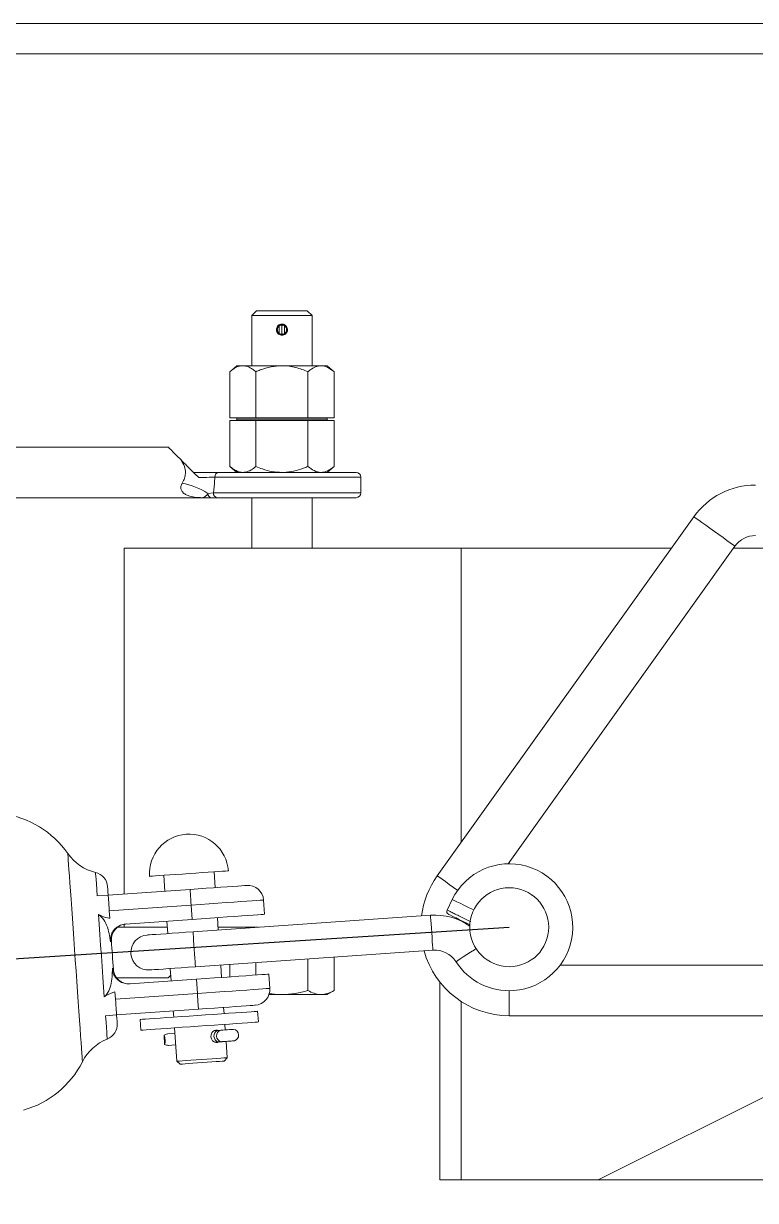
# Model space of a CAD drawing. Header units: millimetres. Extents: x 1587714 to 3094800, y -694377 to -413614.
# Drawn here: x 2354062.2 to 2354294, y -549802.1 to -549429.5 of the extents above; entities that cross this region are included whole.
import ezdxf

# ---------------------------------------------------------------- set-up
doc = ezdxf.new("R2010")
doc.units = ezdxf.units.MM

# ---------------------------------------------------------------- blocks, each defined once
blk = doc.blocks.new('poste RT1 vista lateral')
at = {"color": 7, "linetype": 'Continuous', "lineweight": 15}
for p, q in [((-22.8425, 9316.1175), (-589.5098, 9316.1175)), ((-589.5098, 9306.5169), (-42.9239, 9306.5169)), ((-328.0125, 9225.1999), (-329.525, 9223.6874)), ((-329.525, 9223.6874), (-329.525, 9207.782)), ((-310.475, 9223.6874), (-329.525, 9223.6874)), ((-311.9876, 9225.1999), (-328.0125, 9225.1999)), ((-310.475, 9223.6874), (-311.9876, 9225.1999)), ((-310.475, 9207.782), (-310.475, 9223.6874)), ((-319.0205, 9220.628), (-321.0083, 9220.628)), ((-320.9372, 9220.6233), (-320.2758, 9220.6233)), ((-320.8629, 9218.035), (-320.8629, 9220.3658)), ((-320.002, 9220.3982), (-320.002, 9218.0026)), ((-319.998, 9220.3982), (-319.998, 9218.0026)), ((-319.7243, 9220.6233), (-319.0574, 9220.6233)), ((-319.1371, 9218.035), (-319.1371, 9220.3658)), ((-321.0013, 9217.7727), (-319.0073, 9217.7727)), ((-320.9413, 9217.7765), (-320.2758, 9217.7765)), ((-319.7243, 9217.7765), (-319.0483, 9217.7765)), ((-334.2875, 9207.782), (-336.4978, 9205.8766)), ((-332.3734, 9207.782), (-334.2875, 9207.782)), ((-320, 9207.782), (-332.3734, 9207.782)), ((-307.6267, 9207.782), (-320, 9207.782)), ((-305.7125, 9207.782), (-307.6267, 9207.782)), ((-303.5023, 9205.8766), (-305.7125, 9207.782)), ((-336.4978, 9191.2978), (-336.4978, 9205.8766)), ((-328.2489, 9191.2978), (-328.2489, 9205.8766)), ((-311.7511, 9191.2978), (-311.7511, 9205.8766)), ((-303.5023, 9191.2978), (-303.5023, 9205.8766)), ((-336.4978, 9191.2978), (-332.3734, 9191.2978)), ((-332.3734, 9190.4843), (-336.4978, 9190.4843)), ((-336.4978, 9190.4843), (-336.4978, 9175.9055)), ((-334.2875, 9191.2978), (-334.2875, 9190.8906)), ((-334.2875, 9190.8906), (-334.2875, 9190.4843)), ((-334.2875, 9190.8906), (-305.7125, 9190.8906)), ((-332.3734, 9191.2978), (-328.2489, 9191.2978)), ((-328.2489, 9190.4843), (-332.3734, 9190.4843)), ((-328.2489, 9191.2978), (-320, 9191.2978)), ((-328.2489, 9190.4843), (-328.2489, 9175.9055)), ((-320, 9190.4843), (-328.2489, 9190.4843)), ((-320, 9191.2978), (-311.7511, 9191.2978)), ((-311.7511, 9190.4843), (-320, 9190.4843)), ((-311.7511, 9191.2978), (-307.6267, 9191.2978)), ((-311.7511, 9190.4843), (-311.7511, 9175.9055)), ((-307.6267, 9190.4843), (-311.7511, 9190.4843)), ((-307.6267, 9191.2978), (-303.5023, 9191.2978)), ((-303.5023, 9190.4843), (-307.6267, 9190.4843)), ((-305.7125, 9190.8906), (-305.7125, 9191.2978)), ((-305.7125, 9190.4843), (-305.7125, 9190.8906)), ((-303.5023, 9190.4843), (-303.5023, 9175.9055)), ((-356, 9182.0004), (-490, 9182.0004)), ((-339.9845, 9174), (-296.5, 9174)), ((-336.4978, 9175.9055), (-334.2875, 9174)), ((-305.7125, 9174), (-303.5023, 9175.9055)), ((-295, 9167.4998), (-295, 9172.4999)), ((-343.4681, 9167.3195), (-341.709, 9167.4998)), ((-490, 9165.9997), (-345, 9165.9997)), ((-340.4065, 9165.9997), (-342.3583, 9165.9997)), ((-296.5, 9165.9997), (-340.4065, 9165.9997)), ((-329.525, 9165.9997), (-329.525, 9149.9999)), ((-310.475, 9149.9999), (-310.475, 9165.9997)), ((-189.5249, 9159.9562), (-270.779, 9046.2821)), ((-370, 9040.54), (-370, 9149.9999)), ((-370, 9149.9999), (-263.249, 9149.9999)), ((-263.249, 9056.8173), (-263.249, 9149.9999)), ((-263.249, 9149.9999), (-263.2233, 9149.9999)), ((-263.2233, 9149.9999), (-196.6417, 9149.9999)), ((-248.3856, 9050.0968), (-176.5083, 9150.6522)), ((-176.9744, 9149.9999), (-60, 9149.9999)), ((-341.1202, 9042.5599), (-341.469, 9047.5476)), ((-357.43, 9046.4308), (-357.0812, 9041.4431)), ((-375.0374, 9040.1881), (-378.5201, 9039.9439)), ((-375.0374, 9040.1881), (-349.1007, 9042.001)), ((-348.7519, 9037.0133), (-374.6886, 9035.2004)), ((-348.7519, 9037.0133), (-348.4363, 9032.4996)), ((-325.4923, 9034.1046), (-325.8079, 9038.6183)), ((-266.0679, 9038.8072), (-267.7112, 9035.4359)), ((-374.6886, 9035.2004), (-374.5235, 9032.8391)), ((-369.5397, 9031.0242), (-348.4363, 9032.4996)), ((-272.9444, 9033.8194), (-348.1607, 9028.5599)), ((-340.1802, 9029.1178), (-340.4558, 9033.0584)), ((-370, 9030), (-372.0984, 9030)), ((-370, 9030), (-370, 9030.9536)), ((-370, 9030), (-356.281, 9030)), ((-356.4168, 9031.9417), (-356.1413, 9028.002)), ((-340.2419, 9030), (-327.5625, 9030)), ((-374.0241, 9025.6989), (-374.299, 9025.3737)), ((-347.3865, 9017.4868), (-272.1701, 9022.7463)), ((-339.1304, 9014.1041), (-339.4059, 9018.0447)), ((-336.4978, 9018.2478), (-336.4978, 9014.2882)), ((-328.2489, 9018.8248), (-328.2489, 9014.8652)), ((-311.7511, 9019.9788), (-311.7511, 9009.9661)), ((-303.5023, 9020.5557), (-303.5023, 9009.9661)), ((-25, 9017.9999), (-231.8752, 9017.9999)), ((-372.3557, 9014.0002), (-356, 9014.0002)), ((-355.3669, 9016.9289), (-355.0914, 9012.9883)), ((-323.8513, 9010.6375), (-324.1669, 9015.1503)), ((-368.2144, 9012.0709), (-347.1109, 9013.5462)), ((-346.7953, 9009.0325), (-347.1109, 9013.5462)), ((-305.7125, 9008.6901), (-303.5023, 9009.9661)), ((-270, 9012.6793), (-270, 8950)), ((-372.732, 9007.2186), (-372.897, 9009.5799)), ((-372.732, 9007.2186), (-346.7953, 9009.0325)), ((-324.1013, 9008.6901), (-320, 9008.6901)), ((-320, 9008.6901), (-307.6267, 9008.6901)), ((-305.7125, 9008.6901), (-307.6267, 9008.6901)), ((-346.4465, 9004.0448), (-372.3832, 9002.2309)), ((-354.427, 9003.4869), (-354.291, 9001.5404)), ((-338.3299, 9002.6572), (-338.466, 9004.6027)), ((-327.4621, 9000.005), (-327.6996, 9003.4001)), ((-375.8659, 9001.9877), (-372.3832, 9002.2309)), ((-364.9213, 9000.7975), (-364.6839, 8997.4024)), ((-337.9686, 8997.4902), (-338.0925, 8999.2621)), ((-248, 9002.0001), (-36, 9002.0001)), ((-115.9506, 9002.0001), (-219.8588, 8950)), ((-357.3584, 8995.7964), (-357.1514, 8992.8362)), ((-353.9296, 8996.3734), (-356.16, 8996.218)), ((-354.0535, 8998.1453), (-353.3143, 8987.5748)), ((-340.4084, 8997.3195), (-341.5347, 8997.2403)), ((-340.4084, 8997.3195), (-340.4532, 8997.3099)), ((-339.9407, 8997.3519), (-340.4084, 8997.3195)), ((-355.9061, 8992.5864), (-353.6757, 8992.7418)), ((-341.2835, 8993.6087), (-340.1544, 8993.6879)), ((-340.2001, 8993.6898), (-340.1544, 8993.6879)), ((-340.1544, 8993.6879), (-339.6867, 8993.7203)), ((-337.3533, 8988.6906), (-337.7147, 8993.8586)), ((-353.3143, 8987.5748), (-352.2471, 8986.6469)), ((-338.2811, 8987.6235), (-337.3533, 8988.6906)), ((-270, 8950), (-263.2233, 8950)), ((-263.2233, 8950), (-219.8588, 8950)), ((-219.8588, 8950), (-137.2186, 8950))]:
    blk.add_line(p, q, dxfattribs=at)
at = {"color": 8, "linetype": 'Continuous', "lineweight": 15}
for p, q in [((-295, 9172.4999), (-341.2601, 9172.4999)), ((-341.709, 9167.4998), (-295, 9167.4998)), ((-263.2233, 9149.9999), (-263.2233, 9056.8526)), ((-248, 9010.0005), (-248, 9002.0001)), ((-263.2233, 9006.4995), (-263.2233, 8950)), ((-353.9292, 8996.3677), (-356.2485, 8996.2056)), ((-340.4532, 8997.3099), (-341.5444, 8997.2336)), ((-353.6761, 8992.7475), (-355.9953, 8992.5854)), ((-340.2001, 8993.6898), (-341.2966, 8993.6135))]:
    blk.add_line(p, q, dxfattribs=at)
at = {"color": 7, "linetype": 'Continuous', "lineweight": 15, "flags": 128}
for points in [[(-352.0673, 9178.0674), (-353.287, 9179.2872), (-354.319, 9180.3191), (-355.1269, 9181.1268), (-355.6819, 9181.6819), (-355.9645, 9181.9642), (-356, 9182.0004)], [(-341.5881, 9047.539), (-343.3371, 9047.4169), (-345.2617, 9047.2825), (-347.307, 9047.1394), (-349.4138, 9046.9916), (-351.5217, 9046.8447), (-353.5699, 9046.7007), (-355.4997, 9046.5662), (-357.2553, 9046.4432), (-358.7864, 9046.3364), (-360.0489, 9046.2477), (-361.0065, 9046.181), (-361.6316, 9046.1371), (-361.9062, 9046.118), (-361.919, 9046.1171)], [(-336.9799, 9047.8613), (-336.9897, 9047.8604), (-337.2523, 9047.8423), (-337.8659, 9047.7993), (-338.8126, 9047.7335), (-340.0654, 9047.6458), (-341.5881, 9047.539)], [(-375.2227, 9042.8393), (-375.2109, 9042.6695), (-375.1756, 9042.166), (-375.1175, 9041.3344), (-375.0374, 9040.1881)], [(-374.6886, 9035.2004), (-374.7566, 9036.1731), (-374.8221, 9037.1087), (-374.8823, 9037.9708), (-374.9352, 9038.727), (-374.9786, 9039.3469), (-375.0108, 9039.8085), (-375.0306, 9040.0918), (-375.0374, 9040.1881)], [(-349.1007, 9042.001), (-346.5453, 9042.1803), (-344.0419, 9042.3548), (-341.6414, 9042.5227), (-339.3928, 9042.68), (-337.3419, 9042.824), (-335.5303, 9042.9509), (-333.995, 9043.0577), (-332.7672, 9043.1435), (-331.8719, 9043.2065), (-331.3273, 9043.2446), (-331.1445, 9043.257)], [(-349.1007, 9042.001), (-349.094, 9041.9056), (-349.0741, 9041.6214), (-349.0419, 9041.1608), (-348.9985, 9040.5409), (-348.9457, 9039.7847), (-348.8853, 9038.9225), (-348.82, 9037.987), (-348.7519, 9037.0133)], [(-376.282, 9007.9377), (-376.4961, 9010.9999), (-376.7219, 9014.2281), (-376.9554, 9017.5688), (-377.193, 9020.9658), (-377.4305, 9024.3628), (-377.6641, 9027.7035), (-377.8898, 9030.9317), (-378.104, 9033.994)], [(-348.4363, 9032.4996), (-345.5607, 9032.7008), (-342.7303, 9032.8991), (-339.99, 9033.0908), (-337.383, 9033.273), (-334.9501, 9033.4427), (-332.73, 9033.5982), (-330.7577, 9033.7365), (-329.0641, 9033.8547), (-327.6759, 9033.952), (-326.6153, 9034.0254), (-325.8987, 9034.076), (-325.5376, 9034.1017), (-325.4923, 9034.1046)], [(-272.9444, 9033.8194), (-272.9312, 9033.6306), (-272.8925, 9033.0775), (-272.831, 9032.1972), (-272.7508, 9031.0509), (-272.6574, 9029.7158), (-272.5573, 9028.2824), (-272.4571, 9026.85), (-272.3637, 9025.5148), (-272.2835, 9024.3676), (-272.222, 9023.4883), (-272.1833, 9022.9352), (-272.1701, 9022.7463), (-272.1701, 9022.7463)], [(-272.9444, 9033.8194), (-272.9312, 9033.6306), (-272.8925, 9033.0775), (-272.831, 9032.1972), (-272.7508, 9031.0509), (-272.6574, 9029.7158), (-272.5573, 9028.2824), (-272.4571, 9026.85), (-272.3637, 9025.5148), (-272.2835, 9024.3676), (-272.222, 9023.4883), (-272.1833, 9022.9352), (-272.1701, 9022.7463), (-272.1701, 9022.7463)], [(-260.4747, 9030.7963), (-260.482, 9030.7992), (-261.4614, 9031.2769), (-262.5783, 9031.8215), (-263.7424, 9032.3889), (-264.8594, 9032.9335), (-265.8388, 9033.4103), (-266.6011, 9033.7822), (-267.0847, 9034.0178), (-267.2504, 9034.0989), (-267.2504, 9034.0989)], [(-348.1607, 9028.5599), (-350.4313, 9028.4007), (-352.646, 9028.2462), (-354.7502, 9028.0993), (-356.6922, 9027.9629), (-358.4241, 9027.8418), (-359.9033, 9027.7388), (-361.0933, 9027.6549), (-361.9649, 9027.5948), (-362.4966, 9027.5576), (-362.6753, 9027.5443)], [(-374.0241, 9025.6989), (-373.9464, 9024.5869), (-373.8681, 9023.4663), (-373.7893, 9022.3391), (-373.7103, 9021.21), (-373.6312, 9020.0799), (-373.5524, 9018.9526), (-373.4741, 9017.832), (-373.3963, 9016.7201)], [(-361.901, 9016.4721), (-361.7223, 9016.4845), (-361.1906, 9016.5217), (-360.319, 9016.5827), (-359.1289, 9016.6657), (-357.6498, 9016.7687), (-355.9179, 9016.8898), (-353.9759, 9017.0262), (-351.8717, 9017.1731), (-349.6571, 9017.3275), (-347.3865, 9017.4868)], [(-347.1109, 9013.5462), (-344.2353, 9013.7475), (-341.405, 9013.9449), (-338.6646, 9014.1366), (-336.0575, 9014.3197), (-333.6248, 9014.4894), (-331.4047, 9014.6449), (-329.4323, 9014.7822), (-327.7387, 9014.9014), (-326.3506, 9014.9977), (-325.2899, 9015.0721), (-324.5733, 9015.1227), (-324.2122, 9015.1474), (-324.1669, 9015.1503)], [(-372.3832, 9002.2309), (-372.3898, 9002.3272), (-372.4097, 9002.6104), (-372.4419, 9003.072), (-372.4853, 9003.6919), (-372.5382, 9004.4482), (-372.5985, 9005.3103), (-372.6639, 9006.2459), (-372.732, 9007.2186)], [(-346.7953, 9009.0325), (-346.7272, 9008.0597), (-346.6618, 9007.1242), (-346.6015, 9006.2611), (-346.5487, 9005.5058), (-346.5053, 9004.8859), (-346.473, 9004.4243), (-346.4532, 9004.1411), (-346.4465, 9004.0448)], [(-327.6996, 9003.4001), (-327.7329, 9003.3982), (-328.0685, 9003.3743), (-328.7592, 9003.3267), (-329.7915, 9003.2542), (-331.1454, 9003.1598), (-332.7944, 9003.0444), (-334.7065, 9002.9099), (-336.8444, 9002.7611), (-339.1666, 9002.598), (-341.6279, 9002.4264), (-344.1802, 9002.248), (-346.7741, 9002.0669), (-349.3589, 9001.8857), (-351.8844, 9001.7092), (-354.3014, 9001.5404), (-356.5628, 9001.3821), (-358.6247, 9001.2381), (-360.4469, 9001.1103), (-361.994, 9001.0026), (-363.2358, 9000.9158), (-364.1482, 9000.8519), (-364.7134, 9000.8118), (-364.9204, 9000.7975), (-364.9213, 9000.7975)], [(-328.4904, 9005.3008), (-328.6731, 9005.2874), (-329.2177, 9005.2493), (-330.113, 9005.1873), (-331.3408, 9005.1014), (-332.8761, 9004.9937), (-334.6877, 9004.8668), (-336.7387, 9004.7238), (-338.9872, 9004.5664), (-341.3877, 9004.3986), (-343.8911, 9004.2231), (-346.4465, 9004.0448)], [(-372.3832, 9002.2309), (-372.303, 9001.0846), (-372.2449, 9000.253), (-372.2096, 8999.7494), (-372.1978, 8999.5797)], [(-327.4621, 9000.005), (-327.4954, 9000.0031), (-327.8311, 8999.9793), (-328.5218, 8999.9306), (-329.5541, 8999.8591), (-330.908, 8999.7637), (-332.557, 8999.6483), (-334.4691, 8999.5148), (-336.607, 8999.3651), (-338.9292, 8999.203), (-341.3904, 8999.0313), (-343.9428, 8998.853), (-346.5366, 8998.6708), (-349.1214, 8998.4906), (-351.647, 8998.3141), (-354.0639, 8998.1444), (-356.3254, 8997.987), (-358.3873, 8997.8421), (-360.2095, 8997.7152), (-361.7566, 8997.6065), (-362.9984, 8997.5197), (-363.9108, 8997.4558), (-364.476, 8997.4167), (-364.6829, 8997.4024), (-364.6839, 8997.4024)], [(-340.0857, 8993.6926), (-340.446, 8993.5057), (-340.963, 8993.4895), (-341.4835, 8993.6831), (-341.9576, 8994.0693), (-342.3175, 8994.6234), (-342.4928, 8995.2738), (-342.4605, 8995.928), (-342.2392, 8996.5289), (-341.8557, 8997.0267), (-341.3613, 8997.3557), (-340.9304, 8997.4625), (-340.9304, 8997.4625)], [(-335.3916, 8997.6704), (-335.541, 8997.6599), (-335.9663, 8997.6294), (-336.6029, 8997.5855), (-337.3539, 8997.5331), (-338.1048, 8997.4806), (-338.7414, 8997.4358), (-339.1667, 8997.4062), (-339.3161, 8997.3958)], [(-339.0621, 8993.7642), (-338.9127, 8993.7747), (-338.4874, 8993.8042), (-337.8508, 8993.849), (-337.0999, 8993.9015), (-336.349, 8993.9539), (-335.7124, 8993.9978), (-335.287, 8994.0283), (-335.1377, 8994.0379)], [(-353.3143, 8987.5748), (-353.3102, 8987.5748), (-353.0686, 8987.592), (-352.4653, 8987.6339), (-351.5286, 8987.6997)], [(-351.5286, 8987.6997), (-350.3022, 8987.7856), (-348.8435, 8987.8876), (-347.2207, 8988.0011), (-345.5096, 8988.1203), (-343.7903, 8988.2405), (-342.1432, 8988.3559), (-340.6454, 8988.4608), (-339.3667, 8988.5504), (-338.367, 8988.62), (-337.6931, 8988.6677), (-337.3765, 8988.6897), (-337.3533, 8988.6906)], [(-338.2811, 8987.6235), (-338.4426, 8987.612), (-338.9459, 8987.5777), (-339.766, 8987.5195), (-340.8617, 8987.4432), (-342.1783, 8987.3517), (-343.6496, 8987.2487), (-345.2018, 8987.1399), (-346.7571, 8987.0312), (-348.2376, 8986.9273), (-349.569, 8986.8348), (-350.6845, 8986.7566)], [(-350.6845, 8986.7566), (-351.5282, 8986.6974), (-352.0578, 8986.6602), (-352.2468, 8986.6469), (-352.2471, 8986.6469)]]:
    blk.add_lwpolyline(points, dxfattribs=at)
at = {"color": 8, "linetype": 'Continuous', "lineweight": 15, "flags": 128}
for points in [[(-183.0166, 9155.3042), (-184.4157, 9156.3046), (-185.7493, 9157.2573), (-186.9552, 9158.1194), (-187.9769, 9158.85), (-188.7667, 9159.4145), (-189.2876, 9159.7865), (-189.5153, 9159.9495), (-189.5249, 9159.9562)], [(-176.5083, 9150.6522), (-176.5178, 9150.6588), (-176.7455, 9150.8219), (-177.2664, 9151.1939), (-178.0562, 9151.7584), (-179.0779, 9152.4889), (-180.2838, 9153.3511), (-181.6175, 9154.3038), (-183.0166, 9155.3042)], [(-387.823, 9053.3507), (-387.8199, 9053.3068), (-387.7955, 9052.9587), (-387.747, 9052.2645), (-387.6748, 9051.2316), (-387.5797, 9049.8726), (-387.4628, 9048.2008), (-387.3253, 9046.2344), (-387.1686, 9043.9932), (-386.9944, 9041.5022), (-386.8046, 9038.7871), (-386.6011, 9035.8775), (-386.3861, 9032.8038), (-386.162, 9029.5975), (-385.931, 9026.294), (-385.6956, 9022.9285), (-385.4583, 9019.5353), (-385.2217, 9016.1507), (-384.9882, 9012.8119), (-384.7603, 9009.5532), (-384.5404, 9006.4089), (-384.3309, 9003.4125), (-384.134, 9000.5963), (-383.9518, 8997.9899), (-383.7861, 8995.621), (-383.6388, 8993.5143), (-383.5114, 8991.6928), (-383.4053, 8990.1755), (-383.3216, 8988.9786), (-383.2611, 8988.1136), (-383.2246, 8987.591), (-383.2124, 8987.4165)], [(-378.5201, 9039.9439), (-378.6619, 9041.9724), (-378.7833, 9043.7081), (-378.8825, 9045.1262), (-378.958, 9046.2077), (-379.0091, 9046.9372), (-379.0348, 9047.3044), (-379.038, 9047.3511)], [(-264.2707, 9041.63), (-265.6698, 9042.6304), (-267.0035, 9043.5841), (-268.2094, 9044.4453), (-269.2311, 9045.1758), (-270.0209, 9045.7404), (-270.5418, 9046.1133), (-270.7695, 9046.2754), (-270.779, 9046.2821)], [(-325.8079, 9038.6183), (-325.8532, 9038.6145), (-326.2143, 9038.5897), (-326.9309, 9038.5392), (-327.9916, 9038.4657), (-329.3797, 9038.3685), (-331.0733, 9038.2502), (-333.0457, 9038.1119), (-335.2657, 9037.9565), (-337.6986, 9037.7867), (-340.3057, 9037.6046), (-343.0459, 9037.4129), (-345.8763, 9037.2145), (-348.7519, 9037.0133)], [(-259.2363, 9035.4769), (-259.7878, 9035.7459), (-261.079, 9036.3753), (-262.3702, 9037.0047), (-263.5735, 9037.5912), (-264.6067, 9038.0948), (-265.3995, 9038.481), (-265.8979, 9038.7242), (-266.0679, 9038.8072)], [(-348.1607, 9028.5599), (-348.1476, 9028.3711), (-348.1089, 9027.818), (-348.0474, 9026.9377), (-347.9671, 9025.7914), (-347.8738, 9024.4563), (-347.7736, 9023.0229), (-347.6734, 9021.5905), (-347.58, 9020.2553), (-347.4998, 9019.1081), (-347.4383, 9018.2288), (-347.3996, 9017.6756), (-347.3865, 9017.4868), (-347.3865, 9017.4868)], [(-258.5036, 9023.2232), (-259.0191, 9022.8903), (-260.2262, 9022.1121), (-261.4332, 9021.333), (-262.558, 9020.6072), (-263.5238, 9019.9845), (-264.265, 9019.5057), (-264.7309, 9019.2053), (-264.8898, 9019.1033)], [(-346.7953, 9009.0325), (-343.9196, 9009.2337), (-341.0894, 9009.4321), (-338.349, 9009.6228), (-335.7419, 9009.8059), (-333.3092, 9009.9757), (-331.0891, 9010.1311), (-329.1166, 9010.2684), (-327.423, 9010.3877), (-326.035, 9010.484), (-324.9743, 9010.5584), (-324.2577, 9010.6089), (-323.8966, 9010.6337), (-323.8513, 9010.6375)], [(-375.348, 8994.5815), (-375.3512, 8994.6272), (-375.3769, 8994.9944), (-375.4279, 8995.724), (-375.5035, 8996.8054), (-375.6027, 8998.2235), (-375.724, 8999.9592), (-375.8659, 9001.9877)], [(-335.3329, 8997.6685), (-335.4042, 8997.6637), (-335.784, 8997.637), (-336.4299, 8997.5913), (-337.2326, 8997.5359), (-338.0558, 8997.4778), (-338.7598, 8997.4291), (-339.2253, 8997.3958), (-339.374, 8997.3862)]]:
    blk.add_lwpolyline(points, dxfattribs=at)
at = {"color": 7, "linetype": 'Continuous', "lineweight": 15}
blk.add_circle((-248, 9030), 12.5, dxfattribs=at)
for centre, radius, start, end in [((-320, 9219.2), 1.45, 126.518476, 233.481524), ((-320, 9219.2), 1.45, 100.962351, 126.518476), ((-320.232, 9220.3977), 0.23, 0, 100.962351), ((-319.768, 9220.3977), 0.23, 79.037649, 180), ((-320, 9219.2), 1.45, 53.481524, 79.037649), ((-320, 9219.2), 1.45, 306.518476, 53.481524), ((-320, 9219.2), 1.45, 233.481524, 259.037649), ((-320.232, 9218.0023), 0.23, 259.037649, 0), ((-319.768, 9218.0023), 0.23, 180, 280.962351), ((-320, 9219.2), 1.45, 280.962351, 306.518476), ((-339.8619, 9172.6034), 1.402, 95.016666, 184.232589), ((-296.5, 9172.5), 1.5, 0, 90), ((-355.7933, 9148.6886), 22.3388, 56.513468, 79.198658), ((-342.1691, 9167.2853), 1.2995, 178.48976, 261.628502), ((-340.2998, 9167.4078), 1.4122, 176.265036, 265.669557), ((-296.5, 9167.5), 1.5, 270, 0), ((-170, 9146), 24, 90, 144.442812), ((-170, 9146), 8, 90, 144.442812), ((-412.4286, 9036.1881), 30, 34.89653, 82.317581), ((-349.4495, 9046.9893), 12.5, 4, 184), ((-375.5202, 9061.9324), 15, 214.89653, 256.436725), ((-380.2106, 9042.4902), 5, 4, 76.436725), ((-248, 9030), 20.1, 274, 154.013971), ((-248, 9030), 28, 144.442812, 172.567445), ((-330.7958, 9038.2693), 5, 4, 94), ((-271.6121, 9014.7658), 19.1, 54.410845, 94), ((-266.8122, 9034.9975), 1, 153.380049, 244.013971), ((-369.0363, 9026.0473), 5, 94, 184), ((-362.2882, 9022.0082), 5.55, 94, 274), ((-248, 9030), 28, 195.432555, 270), ((-271.6121, 9014.7658), 8, 32.829605, 94), ((-248, 9030), 20.1, 212.829605, 274), ((-368.4085, 9017.0692), 5, 184, 274), ((-584.926, 9243.7441), 324.3291, 314.897825, 315.093452), ((-328.8391, 9010.2883), 5, 274, 4), ((-377.1856, 8999.2312), 5, 291.563275, 4), ((-339.5547, 8995.5538), 1.9726, 117.096451, 250.903408), ((-338.8862, 8995.6013), 1.8501, 105.258423, 262.741437), ((-348.3275, 9116.4707), 119.4207, 273.780698, 274.300201), ((-339.2951, 8997.0964), 0.3, 94, 105.235302), ((-335.3707, 8997.3708), 0.3, 82.764698, 94), ((-335.5659, 8995.8331), 1.85, 285.235302, 82.764698), ((-369.835, 8980.631), 15, 111.563275, 153.10347), ((-348.0744, 9112.8506), 119.4207, 273.780698, 274.300201), ((-339.083, 8994.0632), 0.3, 262.764698, 274), ((-335.1586, 8994.3376), 0.3, 274, 285.235302), ((-409.9671, 9000.9881), 30, 285.682419, 333.10347)]:
    blk.add_arc(centre, radius, start, end, dxfattribs=at)
at = {"color": 8, "linetype": 'Continuous', "lineweight": 15}
blk.add_arc((-305.9796, 8549.9071), 445.0936, 93.748661, 94.270129, dxfattribs=at)
at = {"color": 7, "linetype": 'Continuous', "lineweight": 15}
for centre, major_axis, ratio, start_param, end_param in [((-355.5736, 8994.4341), (2.8143, 0.1968), 0.65576548, 1.76688933, 2.21107552), ((-357.6078, 8994.2918), (-0.129, 1.8455), 0.32009284, 3.78187184, 5.64290612), ((-355.5736, 8994.4341), (2.8143, 0.1968), 0.65576548, 4.07210979, 4.51629597)]:
    blk.add_ellipse(centre, major_axis=major_axis, ratio=ratio, start_param=start_param, end_param=end_param, dxfattribs=at)
for points, knots in [([(-321.75, 9219.2004), (-321.731, 9219.3951), (-321.6928, 9219.7847), (-321.3972, 9220.3048), (-320.9585, 9220.7046), (-320.4058, 9220.9367), (-319.8101, 9220.9729), (-319.2401, 9220.8122), (-318.7533, 9220.4752), (-318.4024, 9219.9927), (-318.2301, 9219.4192), (-318.2573, 9218.8246), (-318.4763, 9218.2754), (-318.8631, 9217.8258), (-319.381, 9217.5269), (-319.9692, 9217.4175), (-320.5563, 9217.506), (-321.08, 9217.7819), (-321.4849, 9218.2149), (-321.7145, 9218.7148), (-321.7395, 9219.0565), (-321.75, 9219.2004)], [0, 0, 0, 0, 0.05302135, 0.10609447, 0.1597027, 0.21369791, 0.2670887, 0.31984456, 0.37287578, 0.42673705, 0.48063328, 0.53373113, 0.58642729, 0.63976083, 0.69372823, 0.74741678, 0.80031653, 0.85316524, 0.90671194, 0.96073708, 1, 1, 1, 1]), ([(-332.3734, 9207.782), (-332.4678, 9207.7801), (-333.0859, 9207.7671), (-334.2392, 9207.454), (-335.5136, 9206.6922), (-336.2545, 9206.0782), (-336.4978, 9205.8766)], [0, 0, 0, 0, 0.06653045, 0.43526961, 0.81453404, 1, 1, 1, 1]), ([(-328.2489, 9205.8766), (-328.5981, 9206.1597), (-329.4243, 9206.8296), (-330.8011, 9207.6016), (-331.8449, 9207.7214), (-332.3734, 9207.782)], [0, 0, 0, 0, 0.26546674, 0.62808037, 1, 1, 1, 1]), ([(-320, 9207.782), (-321.1546, 9207.7098), (-323.5057, 9207.5627), (-326.2392, 9206.7075), (-327.796, 9206.0638), (-328.2489, 9205.8766)], [0, 0, 0, 0, 0.40627909, 0.82726131, 1, 1, 1, 1]), ([(-311.7511, 9205.8766), (-313.0337, 9206.3764), (-315.6457, 9207.3941), (-318.4982, 9207.7839), (-319.9612, 9207.7821), (-320, 9207.782)], [0, 0, 0, 0, 0.4843452, 0.98633077, 1, 1, 1, 1]), ([(-307.6267, 9207.782), (-308.204, 9207.7098), (-309.3795, 9207.5627), (-310.7462, 9206.7075), (-311.5246, 9206.0638), (-311.7511, 9205.8766)], [0, 0, 0, 0, 0.40627566, 0.82725792, 1, 1, 1, 1]), ([(-303.5023, 9205.8766), (-304.1436, 9206.3764), (-305.4495, 9207.3941), (-306.8759, 9207.7839), (-307.6073, 9207.7821), (-307.6267, 9207.782)], [0, 0, 0, 0, 0.48434444, 0.98632873, 1, 1, 1, 1]), ([(-351.607, 9170.6316), (-351.3311, 9171.1449), (-350.948, 9171.8579), (-350.605, 9173.1642), (-350.5352, 9174.2313), (-350.8016, 9175.8328), (-351.3781, 9177.0659), (-351.9328, 9177.8719), (-352.0673, 9178.0674)], [0, 0, 0, 0, 0.22379523, 0.31082378, 0.49845495, 0.6064563, 0.90453893, 1, 1, 1, 1]), ([(-352.0673, 9178.0674), (-351.4107, 9177.4109), (-350.0852, 9176.0856), (-348.141, 9174.1409), (-346.9021, 9172.9022), (-346.3548, 9172.3549)], [0, 0, 0, 0, 0.35405893, 0.7146468, 1, 1, 1, 1]), ([(-348, 9174), (-347.5047, 9174), (-346.3295, 9174), (-344.5587, 9174), (-342.7887, 9174), (-341.2083, 9174), (-340.3963, 9174), (-339.9845, 9174)], [0, 0, 0, 0, 0.15220845, 0.36114479, 0.57601335, 0.78496304, 1, 1, 1, 1]), ([(-336.4978, 9175.9055), (-335.8565, 9175.4057), (-334.5505, 9174.388), (-333.1241, 9173.9982), (-332.3928, 9174), (-332.3734, 9174)], [0, 0, 0, 0, 0.48434444, 0.98632873, 1, 1, 1, 1]), ([(-332.3734, 9174), (-331.796, 9174.0723), (-330.6205, 9174.2194), (-329.2538, 9175.0746), (-328.4754, 9175.7182), (-328.2489, 9175.9055)], [0, 0, 0, 0, 0.40627566, 0.82725792, 1, 1, 1, 1]), ([(-328.2489, 9175.9055), (-327.5505, 9175.6223), (-325.8982, 9174.9525), (-323.1445, 9174.1804), (-321.057, 9174.0607), (-320, 9174)], [0, 0, 0, 0, 0.26546471, 0.62808349, 1, 1, 1, 1]), ([(-320, 9174), (-319.8111, 9174.002), (-318.575, 9174.0149), (-316.2682, 9174.3281), (-313.7195, 9175.0898), (-312.2378, 9175.7038), (-311.7511, 9175.9055)], [0, 0, 0, 0, 0.06653061, 0.43527173, 0.81453567, 1, 1, 1, 1]), ([(-311.7511, 9175.9055), (-311.1098, 9175.4057), (-309.8039, 9174.388), (-308.3774, 9173.9982), (-307.646, 9174), (-307.6267, 9174)], [0, 0, 0, 0, 0.48434269, 0.98632878, 1, 1, 1, 1]), ([(-307.6267, 9174), (-307.0494, 9174.0723), (-305.8739, 9174.2194), (-304.5071, 9175.0746), (-303.7287, 9175.7182), (-303.5023, 9175.9055)], [0, 0, 0, 0, 0.40627345, 0.82726055, 1, 1, 1, 1]), ([(-345, 9165.9997), (-345.0063, 9165.9997), (-345.1985, 9165.9996), (-345.5748, 9166.0041), (-346.3061, 9166.0307), (-347.5473, 9166.1237), (-348.9695, 9166.3749), (-350.3211, 9166.8766), (-351.2569, 9167.4739), (-351.8879, 9168.2655), (-352.0612, 9169.0155), (-352.0072, 9169.8024), (-351.7791, 9170.2749), (-351.607, 9170.6316)], [0, 0, 0, 0, 0.00173204, 0.05336277, 0.10495297, 0.20779954, 0.40936974, 0.53078955, 0.65563092, 0.76721759, 0.86180307, 0.89566519, 1, 1, 1, 1]), ([(-341.2601, 9172.4999), (-342.0225, 9172.4824), (-343.4031, 9172.4508), (-345.4418, 9172.3846), (-346.3548, 9172.3549)], [0, 0, 0, 0, 0.55217072, 1, 1, 1, 1]), ([(-341.2601, 9172.4999), (-341.275, 9172.1327), (-341.3435, 9170.4425), (-341.5485, 9168.7919), (-341.709, 9167.4998)], [0, 0, 0, 0, 0.21722373, 1, 1, 1, 1]), ([(-345, 9165.9997), (-345.0005, 9165.9997), (-345.0077, 9165.9996), (-345.028, 9166.0011), (-345.0452, 9166.0086), (-344.9575, 9166.053), (-344.5897, 9166.2101), (-344.0212, 9166.5234), (-343.6145, 9166.9695), (-343.5079, 9167.2243), (-343.4681, 9167.3195)], [0, 0, 0, 0, 0.0026574, 0.04192927, 0.14301121, 0.33512749, 0.66045357, 0.90198131, 0.96338534, 1, 1, 1, 1]), ([(-342.3583, 9165.9997), (-342.6666, 9165.9997), (-343.2874, 9165.9997), (-343.6477, 9165.9997), (-343.9512, 9165.9997), (-344.2465, 9165.9997), (-344.6361, 9165.9997), (-344.8833, 9165.9997), (-344.9733, 9165.9997), (-344.9957, 9165.9997), (-344.9996, 9165.9997), (-345, 9165.9997)], [0, 0, 0, 0, 0.16950184, 0.34128298, 0.3638708, 0.4542451, 0.64757874, 0.8746332, 0.97642134, 0.99720292, 1, 1, 1, 1]), ([(-378.104, 9033.994), (-377.1743, 9033.5536), (-376.0209, 9033.0074), (-374.7667, 9032.8664), (-374.5235, 9032.8391)], [0, 0, 0, 0, 0.80606672, 1, 1, 1, 1]), ([(-378.104, 9033.994), (-377.6476, 9033.6482), (-376.489, 9032.7705), (-375.4509, 9030.5998), (-374.7039, 9028.049), (-374.4348, 9026.2706), (-374.299, 9025.3737)], [0, 0, 0, 0, 0.17527743, 0.44499242, 0.72008605, 1, 1, 1, 1]), ([(-374.299, 9025.3737), (-374.3174, 9025.9158), (-374.3542, 9026.9995), (-373.7153, 9028.5472), (-372.6344, 9029.8397), (-371.1828, 9030.7573), (-370.0736, 9030.9375), (-369.5397, 9031.0242)], [0, 0, 0, 0, 0.19588971, 0.3915741, 0.5934077, 0.8043113, 1, 1, 1, 1]), ([(-373.7137, 9017.0033), (-373.7217, 9016.1039), (-373.7377, 9014.3079), (-374.1094, 9011.6893), (-374.8503, 9009.5462), (-375.7352, 9008.3687), (-376.207, 9007.9968), (-376.282, 9007.9377)], [0, 0, 0, 0, 0.27778736, 0.55471541, 0.81441525, 0.97051861, 1, 1, 1, 1]), ([(-373.7137, 9017.0033), (-373.7106, 9017.0023), (-373.5076, 9016.9412), (-373.4515, 9016.8298), (-373.3963, 9016.7201)], [0, 0, 0, 0, 0.01552698, 1, 1, 1, 1]), ([(-368.2144, 9012.0709), (-368.802, 9012.0879), (-369.9771, 9012.1218), (-371.598, 9012.9101), (-372.8641, 9014.1422), (-373.5956, 9015.5954), (-373.6789, 9016.5886), (-373.7137, 9017.0033)], [0, 0, 0, 0, 0.21240861, 0.42475906, 0.63846641, 0.84903222, 1, 1, 1, 1]), ([(-311.7511, 9009.9661), (-313.0908, 9009.6099), (-315.7948, 9008.8907), (-318.5898, 9008.7574), (-320, 9008.6901)], [0, 0, 0, 0, 0.49544645, 1, 1, 1, 1]), ([(-307.6267, 9008.6901), (-307.7244, 9008.6919), (-308.4648, 9008.7053), (-309.8607, 9008.9809), (-311.1171, 9009.6357), (-311.7511, 9009.9661)], [0, 0, 0, 0, 0.07010551, 0.53078648, 1, 1, 1, 1]), ([(-303.5023, 9009.9661), (-304.1721, 9009.6099), (-305.5241, 9008.8907), (-306.9215, 9008.7574), (-307.6267, 9008.6901)], [0, 0, 0, 0, 0.49544366, 1, 1, 1, 1]), ([(-372.897, 9009.5799), (-373.8646, 9009.2423), (-375.0651, 9008.8234), (-376.0842, 9008.0816), (-376.282, 9007.9377)], [0, 0, 0, 0, 0.80596958, 1, 1, 1, 1]), ([(-320, 9008.6901), (-320.1956, 9008.6915), (-321.5479, 9008.7007), (-322.8905, 9008.8831), (-324.0389, 9009.0392)], [0, 0, 0, 0, 0.14468249, 1, 1, 1, 1]), ([(-340.9304, 8997.4625), (-340.7563, 8997.4659), (-340.5427, 8997.47), (-340.3708, 8997.347), (-340.339, 8997.3242)], [0, 0, 0, 0, 0.81517223, 1, 1, 1, 1])]:
    blk.add_open_spline(points, degree=3, knots=knots, dxfattribs=at)
at = {"color": 8, "linetype": 'Continuous', "lineweight": 15}
blk.add_open_spline([(-267.6505, 9035.4064), (-267.6486, 9035.4052), (-267.6439, 9035.4023), (-266.991, 9035.0844), (-265.8596, 9034.5329), (-264.35, 9033.7977), (-262.6764, 9032.9808), (-261.2112, 9032.2675), (-260.4748, 9031.9086), (-260.212, 9031.7805)], degree=3, knots=[0, 0, 0, 0, 0.11031179, 0.27047681, 0.43063312, 0.59078846, 0.75096644, 0.91111532, 1, 1, 1, 1], dxfattribs=at)

msp = doc.modelspace()

# ---------------------------------------------------------------- linework, layer by layer
at = {"color": 5}
msp.add_arc((2329906.2827, -169329.9127), 381161.6973, 266.324495798, 273.656697268, dxfattribs=at)

# ---------------------------------------------------------------- block references
msp.add_blockref('poste RT1 vista lateral', (2354464.0477, -558745.6049))

doc.saveas('drawing.dxf')
